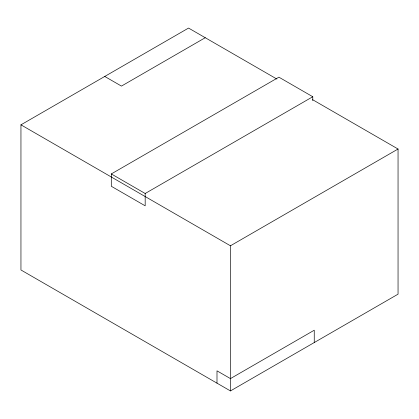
<?xml version="1.0" encoding="UTF-8"?>
<svg xmlns="http://www.w3.org/2000/svg" width="419" height="419" viewBox="0 0 419 419"><rect width="100%" height="100%" fill="white"/><g stroke="black" fill="none" stroke-linecap="round" stroke-linejoin="round"><path stroke-width="0.63" d="M312.553 99.659L398.05 149.023L398.05 294.169L230.45 390.932L20.95 269.977L20.95 124.831L188.55 28.068L276.88 79.065M205.252 37.71L121.452 86.094L104.75 76.452M312.778 96.737L145.178 193.499L145.178 205.829L111.302 186.272L111.302 173.937L278.902 77.175L312.778 96.737L312.778 100.628M20.95 124.831L230.45 245.785L398.05 149.023M111.302 173.937L145.178 193.499M314.25 342.548L314.25 330.219L230.45 378.603L216.995 370.836L216.995 383.165M230.45 245.785L230.45 390.932"/></g></svg>
